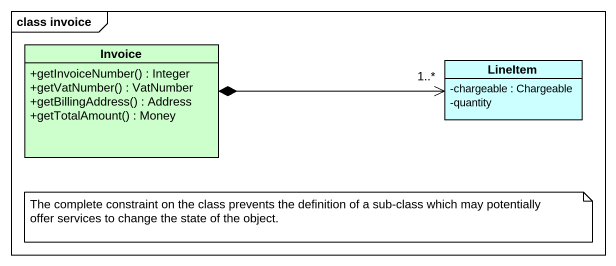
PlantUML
@startuml
mainframe class invoice
hide circle
hide empty members
skinparam classAttributeIconSize 0
class Invoice #CCFFCC {
  +getInvoiceNumber() : Integer
  +getVatNumber() : VatNumber
  +getBillingAddress() : Address
  +getTotalAmount() : Money
}
class LineItem #CCFFFF {
  -chargeable : Chargeable
  -quantity
}
Invoice *-right-> "1..*" LineItem
note as N1
  The complete constraint on the class prevents the definition of a sub-class which may potentially offer services to change the state of the object.
end note
@enduml
